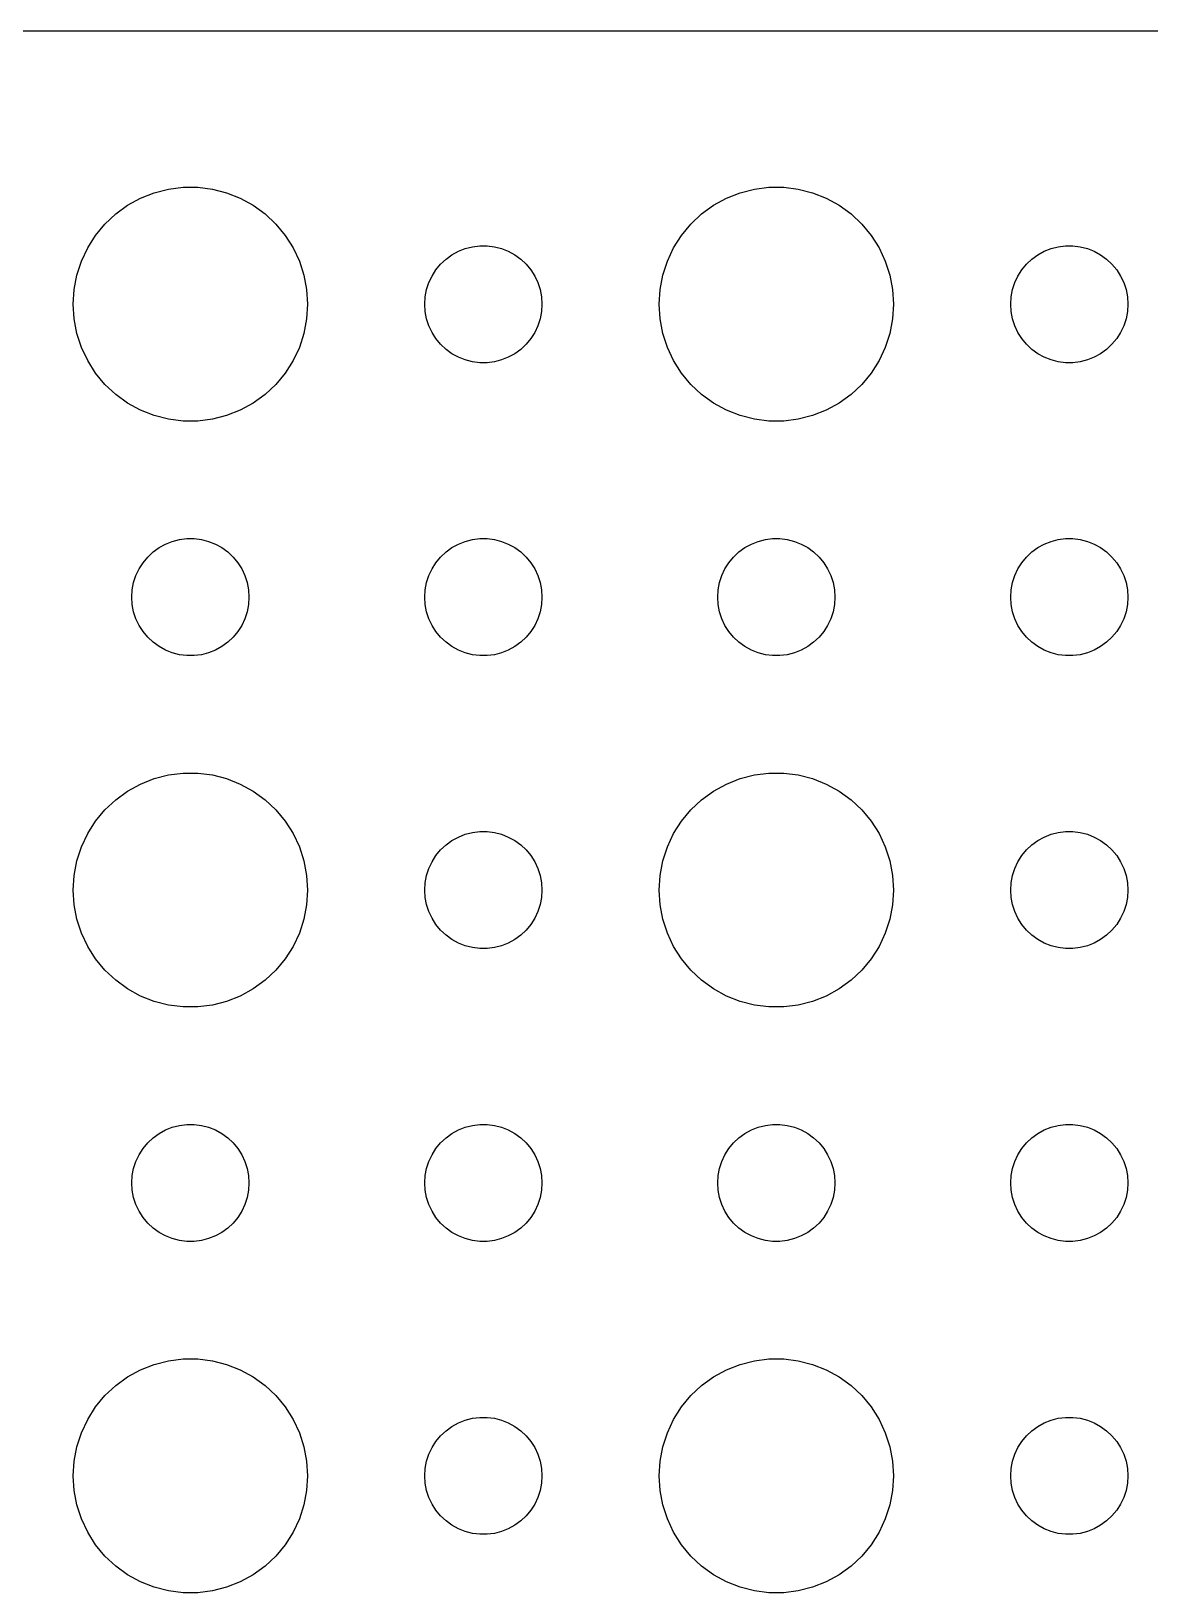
# Model space of a CAD drawing. Header units: metres. Extents: x -104 to 104, y -74 to 74.
# Drawn here: x 48.42 to 77.06, y 34.51 to 74.49 of the extents above; entities that cross this region are included whole.
import ezdxf

# ---------------------------------------------------------------- set-up
doc = ezdxf.new("R2010")
doc.units = ezdxf.units.M

msp = doc.modelspace()

# ---------------------------------------------------------------- linework, layer by layer
for p, q in [((99.8139, 74.4901), (-99.8139, 74.4901)), ((51.5729, 70.3532), (51.9379, 70.4469)), ((51.9379, 70.4469), (52.3116, 70.4941)), ((52.3116, 70.4941), (52.6884, 70.4941)), ((52.6884, 70.4941), (53.0621, 70.4469)), ((53.0621, 70.4469), (53.427, 70.3532)), ((66.573, 70.3532), (66.9379, 70.4469)), ((66.9379, 70.4469), (67.3116, 70.4941)), ((67.3116, 70.4941), (67.6884, 70.4941)), ((67.6884, 70.4941), (68.0621, 70.4469)), ((68.0621, 70.4469), (68.427, 70.3532)), ((50.5877, 69.8115), (50.8925, 70.033)), ((50.8925, 70.033), (51.2227, 70.2145)), ((51.2227, 70.2145), (51.5729, 70.3532)), ((53.427, 70.3532), (53.7773, 70.2145)), ((53.7773, 70.2145), (54.1075, 70.033)), ((54.1075, 70.033), (54.4123, 69.8115)), ((65.5877, 69.8115), (65.8925, 70.033)), ((65.8925, 70.033), (66.2227, 70.2145)), ((66.2227, 70.2145), (66.573, 70.3532)), ((68.427, 70.3532), (68.7773, 70.2145)), ((68.7773, 70.2145), (69.1075, 70.033)), ((69.1075, 70.033), (69.4123, 69.8115)), ((50.3131, 69.5536), (50.5877, 69.8115)), ((54.4123, 69.8115), (54.6869, 69.5536)), ((65.3131, 69.5536), (65.5877, 69.8115)), ((69.4123, 69.8115), (69.6869, 69.5536)), ((49.8711, 68.9453), (50.0729, 69.2634)), ((50.0729, 69.2634), (50.3131, 69.5536)), ((54.6869, 69.5536), (54.927, 69.2634)), ((54.927, 69.2634), (55.1289, 68.9453)), ((64.8711, 68.9453), (65.073, 69.2634)), ((65.073, 69.2634), (65.3131, 69.5536)), ((69.6869, 69.5536), (69.927, 69.2634)), ((69.927, 69.2634), (70.1289, 68.9453)), ((49.7107, 68.6044), (49.8711, 68.9453)), ((55.1289, 68.9453), (55.2893, 68.6044)), ((59.1963, 68.7665), (59.3613, 68.8572)), ((59.3613, 68.8572), (59.5365, 68.9266)), ((59.5365, 68.9266), (59.7189, 68.9734)), ((59.7189, 68.9734), (59.9058, 68.997)), ((59.9058, 68.997), (60.0942, 68.997)), ((60.0942, 68.997), (60.2811, 68.9734)), ((60.2811, 68.9734), (60.4635, 68.9266)), ((60.4635, 68.9266), (60.6387, 68.8572)), ((60.6387, 68.8572), (60.8037, 68.7665)), ((64.7107, 68.6044), (64.8711, 68.9453)), ((70.1289, 68.9453), (70.2893, 68.6044)), ((74.1963, 68.7665), (74.3613, 68.8572)), ((74.3613, 68.8572), (74.5365, 68.9266)), ((74.5365, 68.9266), (74.7189, 68.9734)), ((74.7189, 68.9734), (74.9058, 68.997)), ((74.9058, 68.997), (75.0942, 68.997)), ((75.0942, 68.997), (75.2811, 68.9734)), ((75.2811, 68.9734), (75.4635, 68.9266)), ((75.4635, 68.9266), (75.6387, 68.8572)), ((75.6387, 68.8572), (75.8037, 68.7665)), ((49.5942, 68.2461), (49.7107, 68.6044)), ((55.2893, 68.6044), (55.4057, 68.2461)), ((58.6855, 68.2226), (58.7865, 68.3817)), ((58.7865, 68.3817), (58.9065, 68.5268)), ((58.9065, 68.5268), (59.0439, 68.6558)), ((59.0439, 68.6558), (59.1963, 68.7665)), ((60.8037, 68.7665), (60.9561, 68.6558)), ((60.9561, 68.6558), (61.0934, 68.5268)), ((61.0934, 68.5268), (61.2135, 68.3817)), ((61.2135, 68.3817), (61.3145, 68.2226)), ((64.5943, 68.2461), (64.7107, 68.6044)), ((70.2893, 68.6044), (70.4057, 68.2461)), ((73.6855, 68.2226), (73.7865, 68.3817)), ((73.7865, 68.3817), (73.9065, 68.5268)), ((73.9065, 68.5268), (74.0439, 68.6558)), ((74.0439, 68.6558), (74.1963, 68.7665)), ((75.8037, 68.7665), (75.9561, 68.6558)), ((75.9561, 68.6558), (76.0934, 68.5268)), ((76.0934, 68.5268), (76.2135, 68.3817)), ((76.2135, 68.3817), (76.3145, 68.2226)), ((49.5237, 67.876), (49.5942, 68.2461)), ((55.4057, 68.2461), (55.4763, 67.876)), ((58.5471, 67.873), (58.6053, 68.0522)), ((58.6053, 68.0522), (58.6855, 68.2226)), ((61.3145, 68.2226), (61.3947, 68.0522)), ((61.3947, 68.0522), (61.4529, 67.873)), ((64.5237, 67.876), (64.5943, 68.2461)), ((70.4057, 68.2461), (70.4763, 67.876)), ((73.5471, 67.873), (73.6053, 68.0522)), ((73.6053, 68.0522), (73.6855, 68.2226)), ((76.3145, 68.2226), (76.3947, 68.0522)), ((76.3947, 68.0522), (76.4529, 67.873)), ((49.5, 67.5), (49.5237, 67.876)), ((55.4763, 67.876), (55.5, 67.5)), ((58.5, 67.5), (58.5118, 67.688)), ((58.5118, 67.688), (58.5471, 67.873)), ((61.4529, 67.873), (61.4882, 67.688)), ((61.4882, 67.688), (61.5, 67.5)), ((64.5, 67.5), (64.5237, 67.876)), ((70.4763, 67.876), (70.5, 67.5)), ((73.5, 67.5), (73.5118, 67.688)), ((73.5118, 67.688), (73.5471, 67.873)), ((76.4529, 67.873), (76.4882, 67.688)), ((76.4882, 67.688), (76.5, 67.5)), ((49.5237, 67.124), (49.5, 67.5)), ((55.5, 67.5), (55.4763, 67.124)), ((58.5118, 67.312), (58.5, 67.5)), ((58.5471, 67.127), (58.5118, 67.312)), ((61.4882, 67.312), (61.4529, 67.127)), ((61.5, 67.5), (61.4882, 67.312)), ((64.5237, 67.124), (64.5, 67.5)), ((70.5, 67.5), (70.4763, 67.124)), ((73.5118, 67.312), (73.5, 67.5)), ((73.5471, 67.127), (73.5118, 67.312)), ((76.4882, 67.312), (76.4529, 67.127)), ((76.5, 67.5), (76.4882, 67.312)), ((49.5942, 66.7539), (49.5237, 67.124)), ((55.4763, 67.124), (55.4057, 66.7539)), ((58.6053, 66.9478), (58.5471, 67.127)), ((58.6855, 66.7774), (58.6053, 66.9478)), ((58.7865, 66.6183), (58.6855, 66.7774)), ((61.3145, 66.7774), (61.2135, 66.6183)), ((61.3947, 66.9478), (61.3145, 66.7774)), ((61.4529, 67.127), (61.3947, 66.9478)), ((64.5943, 66.7539), (64.5237, 67.124)), ((70.4763, 67.124), (70.4057, 66.7539)), ((73.6053, 66.9478), (73.5471, 67.127)), ((73.6855, 66.7774), (73.6053, 66.9478)), ((73.7865, 66.6183), (73.6855, 66.7774)), ((76.3145, 66.7774), (76.2135, 66.6183)), ((76.3947, 66.9478), (76.3145, 66.7774)), ((76.4529, 67.127), (76.3947, 66.9478)), ((49.7107, 66.3956), (49.5942, 66.7539)), ((49.8711, 66.0547), (49.7107, 66.3956)), ((55.2893, 66.3956), (55.1289, 66.0547)), ((55.4057, 66.7539), (55.2893, 66.3956)), ((58.9065, 66.4732), (58.7865, 66.6183)), ((59.0439, 66.3442), (58.9065, 66.4732)), ((61.0934, 66.4732), (60.9561, 66.3442)), ((61.2135, 66.6183), (61.0934, 66.4732)), ((64.7107, 66.3956), (64.5943, 66.7539)), ((64.8711, 66.0547), (64.7107, 66.3956)), ((70.2893, 66.3956), (70.1289, 66.0547)), ((70.4057, 66.7539), (70.2893, 66.3956)), ((73.9065, 66.4732), (73.7865, 66.6183)), ((74.0439, 66.3442), (73.9065, 66.4732)), ((76.0934, 66.4732), (75.9561, 66.3442)), ((76.2135, 66.6183), (76.0934, 66.4732)), ((50.0729, 65.7366), (49.8711, 66.0547)), ((55.1289, 66.0547), (54.927, 65.7366)), ((59.1963, 66.2335), (59.0439, 66.3442)), ((59.3613, 66.1428), (59.1963, 66.2335)), ((59.5365, 66.0734), (59.3613, 66.1428)), ((59.7189, 66.0266), (59.5365, 66.0734)), ((59.9058, 66.003), (59.7189, 66.0266)), ((60.0942, 66.003), (59.9058, 66.003)), ((60.2811, 66.0266), (60.0942, 66.003)), ((60.4635, 66.0734), (60.2811, 66.0266)), ((60.6387, 66.1428), (60.4635, 66.0734)), ((60.8037, 66.2335), (60.6387, 66.1428)), ((60.9561, 66.3442), (60.8037, 66.2335)), ((65.073, 65.7366), (64.8711, 66.0547)), ((70.1289, 66.0547), (69.927, 65.7366)), ((74.1963, 66.2335), (74.0439, 66.3442)), ((74.3613, 66.1428), (74.1963, 66.2335)), ((74.5365, 66.0734), (74.3613, 66.1428)), ((74.7189, 66.0266), (74.5365, 66.0734)), ((74.9058, 66.003), (74.7189, 66.0266)), ((75.0942, 66.003), (74.9058, 66.003)), ((75.2811, 66.0266), (75.0942, 66.003)), ((75.4635, 66.0734), (75.2811, 66.0266)), ((75.6387, 66.1428), (75.4635, 66.0734)), ((75.8037, 66.2335), (75.6387, 66.1428)), ((75.9561, 66.3442), (75.8037, 66.2335)), ((50.3131, 65.4464), (50.0729, 65.7366)), ((54.927, 65.7366), (54.6869, 65.4464)), ((65.3131, 65.4464), (65.073, 65.7366)), ((69.927, 65.7366), (69.6869, 65.4464)), ((50.5877, 65.1885), (50.3131, 65.4464)), ((50.8925, 64.967), (50.5877, 65.1885)), ((54.4123, 65.1885), (54.1075, 64.967)), ((54.6869, 65.4464), (54.4123, 65.1885)), ((65.5877, 65.1885), (65.3131, 65.4464)), ((65.8925, 64.967), (65.5877, 65.1885)), ((69.4123, 65.1885), (69.1075, 64.967)), ((69.6869, 65.4464), (69.4123, 65.1885)), ((51.2227, 64.7855), (50.8925, 64.967)), ((51.5729, 64.6468), (51.2227, 64.7855)), ((53.7773, 64.7855), (53.427, 64.6468)), ((54.1075, 64.967), (53.7773, 64.7855)), ((66.2227, 64.7855), (65.8925, 64.967)), ((66.573, 64.6468), (66.2227, 64.7855)), ((68.7773, 64.7855), (68.427, 64.6468)), ((69.1075, 64.967), (68.7773, 64.7855)), ((51.9379, 64.5531), (51.5729, 64.6468)), ((52.3116, 64.5059), (51.9379, 64.5531)), ((52.6884, 64.5059), (52.3116, 64.5059)), ((53.0621, 64.5531), (52.6884, 64.5059)), ((53.427, 64.6468), (53.0621, 64.5531)), ((66.9379, 64.5531), (66.573, 64.6468)), ((67.3116, 64.5059), (66.9379, 64.5531)), ((67.6884, 64.5059), (67.3116, 64.5059)), ((68.0621, 64.5531), (67.6884, 64.5059)), ((68.427, 64.6468), (68.0621, 64.5531)), ((51.5439, 61.1558), (51.6963, 61.2665)), ((51.6963, 61.2665), (51.8613, 61.3572)), ((51.8613, 61.3572), (52.0365, 61.4266)), ((52.0365, 61.4266), (52.2189, 61.4734)), ((52.2189, 61.4734), (52.4058, 61.497)), ((52.4058, 61.497), (52.5942, 61.497)), ((52.5942, 61.497), (52.7811, 61.4734)), ((52.7811, 61.4734), (52.9635, 61.4266)), ((52.9635, 61.4266), (53.1387, 61.3572)), ((53.1387, 61.3572), (53.3037, 61.2665)), ((53.3037, 61.2665), (53.4561, 61.1558)), ((59.0439, 61.1558), (59.1963, 61.2665)), ((59.1963, 61.2665), (59.3613, 61.3572)), ((59.3613, 61.3572), (59.5365, 61.4266)), ((59.5365, 61.4266), (59.7189, 61.4734)), ((59.7189, 61.4734), (59.9058, 61.497)), ((59.9058, 61.497), (60.0942, 61.497)), ((60.0942, 61.497), (60.2811, 61.4734)), ((60.2811, 61.4734), (60.4635, 61.4266)), ((60.4635, 61.4266), (60.6387, 61.3572)), ((60.6387, 61.3572), (60.8037, 61.2665)), ((60.8037, 61.2665), (60.9561, 61.1558)), ((66.5439, 61.1558), (66.6963, 61.2665)), ((66.6963, 61.2665), (66.8613, 61.3572)), ((66.8613, 61.3572), (67.0365, 61.4266)), ((67.0365, 61.4266), (67.2189, 61.4734)), ((67.2189, 61.4734), (67.4058, 61.497)), ((67.4058, 61.497), (67.5942, 61.497)), ((67.5942, 61.497), (67.7811, 61.4734)), ((67.7811, 61.4734), (67.9635, 61.4266)), ((67.9635, 61.4266), (68.1387, 61.3572)), ((68.1387, 61.3572), (68.3037, 61.2665)), ((68.3037, 61.2665), (68.4561, 61.1558)), ((74.0439, 61.1558), (74.1963, 61.2665)), ((74.1963, 61.2665), (74.3613, 61.3572)), ((74.3613, 61.3572), (74.5365, 61.4266)), ((74.5365, 61.4266), (74.7189, 61.4734)), ((74.7189, 61.4734), (74.9058, 61.497)), ((74.9058, 61.497), (75.0942, 61.497)), ((75.0942, 61.497), (75.2811, 61.4734)), ((75.2811, 61.4734), (75.4635, 61.4266)), ((75.4635, 61.4266), (75.6387, 61.3572)), ((75.6387, 61.3572), (75.8037, 61.2665)), ((75.8037, 61.2665), (75.9561, 61.1558)), ((51.1855, 60.7226), (51.2865, 60.8817)), ((51.2865, 60.8817), (51.4065, 61.0268)), ((51.4065, 61.0268), (51.5439, 61.1558)), ((53.4561, 61.1558), (53.5934, 61.0268)), ((53.5934, 61.0268), (53.7135, 60.8817)), ((53.7135, 60.8817), (53.8145, 60.7226)), ((58.6855, 60.7226), (58.7865, 60.8817)), ((58.7865, 60.8817), (58.9065, 61.0268)), ((58.9065, 61.0268), (59.0439, 61.1558)), ((60.9561, 61.1558), (61.0934, 61.0268)), ((61.0934, 61.0268), (61.2135, 60.8817)), ((61.2135, 60.8817), (61.3145, 60.7226)), ((66.1855, 60.7226), (66.2865, 60.8817)), ((66.2865, 60.8817), (66.4065, 61.0268)), ((66.4065, 61.0268), (66.5439, 61.1558)), ((68.4561, 61.1558), (68.5934, 61.0268)), ((68.5934, 61.0268), (68.7135, 60.8817)), ((68.7135, 60.8817), (68.8145, 60.7226)), ((73.6855, 60.7226), (73.7865, 60.8817)), ((73.7865, 60.8817), (73.9065, 61.0268)), ((73.9065, 61.0268), (74.0439, 61.1558)), ((75.9561, 61.1558), (76.0934, 61.0268)), ((76.0934, 61.0268), (76.2135, 60.8817)), ((76.2135, 60.8817), (76.3145, 60.7226)), ((51.0471, 60.373), (51.1053, 60.5522)), ((51.1053, 60.5522), (51.1855, 60.7226)), ((53.8145, 60.7226), (53.8947, 60.5522)), ((53.8947, 60.5522), (53.9529, 60.373)), ((58.5471, 60.373), (58.6053, 60.5522)), ((58.6053, 60.5522), (58.6855, 60.7226)), ((61.3145, 60.7226), (61.3947, 60.5522)), ((61.3947, 60.5522), (61.4529, 60.373)), ((66.0471, 60.373), (66.1053, 60.5522)), ((66.1053, 60.5522), (66.1855, 60.7226)), ((68.8145, 60.7226), (68.8947, 60.5522)), ((68.8947, 60.5522), (68.9529, 60.373)), ((73.5471, 60.373), (73.6053, 60.5522)), ((73.6053, 60.5522), (73.6855, 60.7226)), ((76.3145, 60.7226), (76.3947, 60.5522)), ((76.3947, 60.5522), (76.4529, 60.373)), ((51, 60), (51.0118, 60.188)), ((51.0118, 59.812), (51, 60)), ((51.0118, 60.188), (51.0471, 60.373)), ((53.9529, 60.373), (53.9882, 60.188)), ((53.9882, 60.188), (54, 60)), ((54, 60), (53.9882, 59.812)), ((58.5, 60), (58.5118, 60.188)), ((58.5118, 59.812), (58.5, 60)), ((58.5118, 60.188), (58.5471, 60.373)), ((61.4529, 60.373), (61.4882, 60.188)), ((61.4882, 60.188), (61.5, 60)), ((61.5, 60), (61.4882, 59.812)), ((66, 60), (66.0118, 60.188)), ((66.0118, 59.812), (66, 60)), ((66.0118, 60.188), (66.0471, 60.373)), ((68.9529, 60.373), (68.9882, 60.188)), ((68.9882, 60.188), (69, 60)), ((69, 60), (68.9882, 59.812)), ((73.5, 60), (73.5118, 60.188)), ((73.5118, 59.812), (73.5, 60)), ((73.5118, 60.188), (73.5471, 60.373)), ((76.4529, 60.373), (76.4882, 60.188)), ((76.4882, 60.188), (76.5, 60)), ((76.5, 60), (76.4882, 59.812)), ((51.0471, 59.627), (51.0118, 59.812)), ((51.1053, 59.4478), (51.0471, 59.627)), ((53.9529, 59.627), (53.8947, 59.4478)), ((53.9882, 59.812), (53.9529, 59.627)), ((58.5471, 59.627), (58.5118, 59.812)), ((58.6053, 59.4478), (58.5471, 59.627)), ((61.4529, 59.627), (61.3947, 59.4478)), ((61.4882, 59.812), (61.4529, 59.627)), ((66.0471, 59.627), (66.0118, 59.812)), ((66.1053, 59.4478), (66.0471, 59.627)), ((68.9529, 59.627), (68.8947, 59.4478)), ((68.9882, 59.812), (68.9529, 59.627)), ((73.5471, 59.627), (73.5118, 59.812)), ((73.6053, 59.4478), (73.5471, 59.627)), ((76.4529, 59.627), (76.3947, 59.4478)), ((76.4882, 59.812), (76.4529, 59.627)), ((51.1855, 59.2774), (51.1053, 59.4478)), ((51.2865, 59.1183), (51.1855, 59.2774)), ((53.8145, 59.2774), (53.7135, 59.1183)), ((53.8947, 59.4478), (53.8145, 59.2774)), ((58.6855, 59.2774), (58.6053, 59.4478)), ((58.7865, 59.1183), (58.6855, 59.2774)), ((61.3145, 59.2774), (61.2135, 59.1183)), ((61.3947, 59.4478), (61.3145, 59.2774)), ((66.1855, 59.2774), (66.1053, 59.4478)), ((66.2865, 59.1183), (66.1855, 59.2774)), ((68.8145, 59.2774), (68.7135, 59.1183)), ((68.8947, 59.4478), (68.8145, 59.2774)), ((73.6855, 59.2774), (73.6053, 59.4478)), ((73.7865, 59.1183), (73.6855, 59.2774)), ((76.3145, 59.2774), (76.2135, 59.1183)), ((76.3947, 59.4478), (76.3145, 59.2774)), ((51.4065, 58.9732), (51.2865, 59.1183)), ((51.5439, 58.8442), (51.4065, 58.9732)), ((51.6963, 58.7335), (51.5439, 58.8442)), ((53.4561, 58.8442), (53.3037, 58.7335)), ((53.5934, 58.9732), (53.4561, 58.8442)), ((53.7135, 59.1183), (53.5934, 58.9732)), ((58.9065, 58.9732), (58.7865, 59.1183)), ((59.0439, 58.8442), (58.9065, 58.9732)), ((59.1963, 58.7335), (59.0439, 58.8442)), ((60.9561, 58.8442), (60.8037, 58.7335)), ((61.0934, 58.9732), (60.9561, 58.8442)), ((61.2135, 59.1183), (61.0934, 58.9732)), ((66.4065, 58.9732), (66.2865, 59.1183)), ((66.5439, 58.8442), (66.4065, 58.9732)), ((66.6963, 58.7335), (66.5439, 58.8442)), ((68.4561, 58.8442), (68.3037, 58.7335)), ((68.5934, 58.9732), (68.4561, 58.8442)), ((68.7135, 59.1183), (68.5934, 58.9732)), ((73.9065, 58.9732), (73.7865, 59.1183)), ((74.0439, 58.8442), (73.9065, 58.9732)), ((74.1963, 58.7335), (74.0439, 58.8442)), ((75.9561, 58.8442), (75.8037, 58.7335)), ((76.0934, 58.9732), (75.9561, 58.8442)), ((76.2135, 59.1183), (76.0934, 58.9732)), ((51.8613, 58.6428), (51.6963, 58.7335)), ((52.0365, 58.5734), (51.8613, 58.6428)), ((52.2189, 58.5266), (52.0365, 58.5734)), ((52.4058, 58.503), (52.2189, 58.5266)), ((52.5942, 58.503), (52.4058, 58.503)), ((52.7811, 58.5266), (52.5942, 58.503)), ((52.9635, 58.5734), (52.7811, 58.5266)), ((53.1387, 58.6428), (52.9635, 58.5734)), ((53.3037, 58.7335), (53.1387, 58.6428)), ((59.3613, 58.6428), (59.1963, 58.7335)), ((59.5365, 58.5734), (59.3613, 58.6428)), ((59.7189, 58.5266), (59.5365, 58.5734)), ((59.9058, 58.503), (59.7189, 58.5266)), ((60.0942, 58.503), (59.9058, 58.503)), ((60.2811, 58.5266), (60.0942, 58.503)), ((60.4635, 58.5734), (60.2811, 58.5266)), ((60.6387, 58.6428), (60.4635, 58.5734)), ((60.8037, 58.7335), (60.6387, 58.6428)), ((66.8613, 58.6428), (66.6963, 58.7335)), ((67.0365, 58.5734), (66.8613, 58.6428)), ((67.2189, 58.5266), (67.0365, 58.5734)), ((67.4058, 58.503), (67.2189, 58.5266)), ((67.5942, 58.503), (67.4058, 58.503)), ((67.7811, 58.5266), (67.5942, 58.503)), ((67.9635, 58.5734), (67.7811, 58.5266)), ((68.1387, 58.6428), (67.9635, 58.5734)), ((68.3037, 58.7335), (68.1387, 58.6428)), ((74.3613, 58.6428), (74.1963, 58.7335)), ((74.5365, 58.5734), (74.3613, 58.6428)), ((74.7189, 58.5266), (74.5365, 58.5734)), ((74.9058, 58.503), (74.7189, 58.5266)), ((75.0942, 58.503), (74.9058, 58.503)), ((75.2811, 58.5266), (75.0942, 58.503)), ((75.4635, 58.5734), (75.2811, 58.5266)), ((75.6387, 58.6428), (75.4635, 58.5734)), ((75.8037, 58.7335), (75.6387, 58.6428)), ((50.8925, 55.033), (51.2227, 55.2145)), ((51.2227, 55.2145), (51.5729, 55.3532)), ((51.5729, 55.3532), (51.9379, 55.4469)), ((51.9379, 55.4469), (52.3116, 55.4941)), ((52.3116, 55.4941), (52.6884, 55.4941)), ((52.6884, 55.4941), (53.0621, 55.4469)), ((53.0621, 55.4469), (53.427, 55.3532)), ((53.427, 55.3532), (53.7773, 55.2145)), ((53.7773, 55.2145), (54.1075, 55.033)), ((65.8925, 55.033), (66.2227, 55.2145)), ((66.2227, 55.2145), (66.573, 55.3532)), ((66.573, 55.3532), (66.9379, 55.4469)), ((66.9379, 55.4469), (67.3116, 55.4941)), ((67.3116, 55.4941), (67.6884, 55.4941)), ((67.6884, 55.4941), (68.0621, 55.4469)), ((68.0621, 55.4469), (68.427, 55.3532)), ((68.427, 55.3532), (68.7773, 55.2145)), ((68.7773, 55.2145), (69.1075, 55.033)), ((50.3131, 54.5536), (50.5877, 54.8115)), ((50.5877, 54.8115), (50.8925, 55.033)), ((54.1075, 55.033), (54.4123, 54.8115)), ((54.4123, 54.8115), (54.6869, 54.5536)), ((65.3131, 54.5536), (65.5877, 54.8115)), ((65.5877, 54.8115), (65.8925, 55.033)), ((69.1075, 55.033), (69.4123, 54.8115)), ((69.4123, 54.8115), (69.6869, 54.5536)), ((50.0729, 54.2634), (50.3131, 54.5536)), ((54.6869, 54.5536), (54.927, 54.2634)), ((65.073, 54.2634), (65.3131, 54.5536)), ((69.6869, 54.5536), (69.927, 54.2634)), ((49.8711, 53.9453), (50.0729, 54.2634)), ((54.927, 54.2634), (55.1289, 53.9453)), ((59.7189, 53.9734), (59.9058, 53.997)), ((59.9058, 53.997), (60.0942, 53.997)), ((60.0942, 53.997), (60.2811, 53.9734)), ((64.8711, 53.9453), (65.073, 54.2634)), ((69.927, 54.2634), (70.1289, 53.9453)), ((74.7189, 53.9734), (74.9058, 53.997)), ((74.9058, 53.997), (75.0942, 53.997)), ((75.0942, 53.997), (75.2811, 53.9734)), ((49.5942, 53.2461), (49.7107, 53.6044)), ((49.7107, 53.6044), (49.8711, 53.9453)), ((55.1289, 53.9453), (55.2893, 53.6044)), ((55.2893, 53.6044), (55.4057, 53.2461)), ((58.9065, 53.5268), (59.0439, 53.6558)), ((59.0439, 53.6558), (59.1963, 53.7665)), ((59.1963, 53.7665), (59.3613, 53.8572)), ((59.3613, 53.8572), (59.5365, 53.9266)), ((59.5365, 53.9266), (59.7189, 53.9734)), ((60.2811, 53.9734), (60.4635, 53.9266)), ((60.4635, 53.9266), (60.6387, 53.8572)), ((60.6387, 53.8572), (60.8037, 53.7665)), ((60.8037, 53.7665), (60.9561, 53.6558)), ((60.9561, 53.6558), (61.0934, 53.5268)), ((64.5943, 53.2461), (64.7107, 53.6044)), ((64.7107, 53.6044), (64.8711, 53.9453)), ((70.1289, 53.9453), (70.2893, 53.6044)), ((70.2893, 53.6044), (70.4057, 53.2461)), ((73.9065, 53.5268), (74.0439, 53.6558)), ((74.0439, 53.6558), (74.1963, 53.7665)), ((74.1963, 53.7665), (74.3613, 53.8572)), ((74.3613, 53.8572), (74.5365, 53.9266)), ((74.5365, 53.9266), (74.7189, 53.9734)), ((75.2811, 53.9734), (75.4635, 53.9266)), ((75.4635, 53.9266), (75.6387, 53.8572)), ((75.6387, 53.8572), (75.8037, 53.7665)), ((75.8037, 53.7665), (75.9561, 53.6558)), ((75.9561, 53.6558), (76.0934, 53.5268)), ((49.5237, 52.876), (49.5942, 53.2461)), ((55.4057, 53.2461), (55.4763, 52.876)), ((58.6053, 53.0522), (58.6855, 53.2226)), ((58.6855, 53.2226), (58.7865, 53.3817)), ((58.7865, 53.3817), (58.9065, 53.5268)), ((61.0934, 53.5268), (61.2135, 53.3817)), ((61.2135, 53.3817), (61.3145, 53.2226)), ((61.3145, 53.2226), (61.3947, 53.0522)), ((64.5237, 52.876), (64.5943, 53.2461)), ((70.4057, 53.2461), (70.4763, 52.876)), ((73.6053, 53.0522), (73.6855, 53.2226)), ((73.6855, 53.2226), (73.7865, 53.3817)), ((73.7865, 53.3817), (73.9065, 53.5268)), ((76.0934, 53.5268), (76.2135, 53.3817)), ((76.2135, 53.3817), (76.3145, 53.2226)), ((76.3145, 53.2226), (76.3947, 53.0522)), ((49.5, 52.5), (49.5237, 52.876)), ((55.4763, 52.876), (55.5, 52.5)), ((58.5118, 52.688), (58.5471, 52.873)), ((58.5471, 52.873), (58.6053, 53.0522)), ((61.3947, 53.0522), (61.4529, 52.873)), ((61.4529, 52.873), (61.4882, 52.688)), ((64.5, 52.5), (64.5237, 52.876)), ((70.4763, 52.876), (70.5, 52.5)), ((73.5118, 52.688), (73.5471, 52.873)), ((73.5471, 52.873), (73.6053, 53.0522)), ((76.3947, 53.0522), (76.4529, 52.873)), ((76.4529, 52.873), (76.4882, 52.688)), ((49.5237, 52.124), (49.5, 52.5)), ((55.5, 52.5), (55.4763, 52.124)), ((58.5, 52.5), (58.5118, 52.688)), ((58.5118, 52.312), (58.5, 52.5)), ((61.4882, 52.688), (61.5, 52.5)), ((61.5, 52.5), (61.4882, 52.312)), ((64.5237, 52.124), (64.5, 52.5)), ((70.5, 52.5), (70.4763, 52.124)), ((73.5, 52.5), (73.5118, 52.688)), ((73.5118, 52.312), (73.5, 52.5)), ((76.4882, 52.688), (76.5, 52.5)), ((76.5, 52.5), (76.4882, 52.312)), ((49.5942, 51.7539), (49.5237, 52.124)), ((55.4763, 52.124), (55.4057, 51.7539)), ((58.5471, 52.127), (58.5118, 52.312)), ((58.6053, 51.9478), (58.5471, 52.127)), ((61.4529, 52.127), (61.3947, 51.9478)), ((61.4882, 52.312), (61.4529, 52.127)), ((64.5943, 51.7539), (64.5237, 52.124)), ((70.4763, 52.124), (70.4057, 51.7539)), ((73.5471, 52.127), (73.5118, 52.312)), ((73.6053, 51.9478), (73.5471, 52.127)), ((76.4529, 52.127), (76.3947, 51.9478)), ((76.4882, 52.312), (76.4529, 52.127)), ((49.7107, 51.3956), (49.5942, 51.7539)), ((55.4057, 51.7539), (55.2893, 51.3956)), ((58.6855, 51.7774), (58.6053, 51.9478)), ((58.7865, 51.6183), (58.6855, 51.7774)), ((58.9065, 51.4732), (58.7865, 51.6183)), ((61.2135, 51.6183), (61.0934, 51.4732)), ((61.3145, 51.7774), (61.2135, 51.6183)), ((61.3947, 51.9478), (61.3145, 51.7774)), ((64.7107, 51.3956), (64.5943, 51.7539)), ((70.4057, 51.7539), (70.2893, 51.3956)), ((73.6855, 51.7774), (73.6053, 51.9478)), ((73.7865, 51.6183), (73.6855, 51.7774)), ((73.9065, 51.4732), (73.7865, 51.6183)), ((76.2135, 51.6183), (76.0934, 51.4732)), ((76.3145, 51.7774), (76.2135, 51.6183)), ((76.3947, 51.9478), (76.3145, 51.7774)), ((49.8711, 51.0547), (49.7107, 51.3956)), ((55.2893, 51.3956), (55.1289, 51.0547)), ((59.0439, 51.3442), (58.9065, 51.4732)), ((59.1963, 51.2335), (59.0439, 51.3442)), ((59.3613, 51.1428), (59.1963, 51.2335)), ((60.8037, 51.2335), (60.6387, 51.1428)), ((60.9561, 51.3442), (60.8037, 51.2335)), ((61.0934, 51.4732), (60.9561, 51.3442)), ((64.8711, 51.0547), (64.7107, 51.3956)), ((70.2893, 51.3956), (70.1289, 51.0547)), ((74.0439, 51.3442), (73.9065, 51.4732)), ((74.1963, 51.2335), (74.0439, 51.3442)), ((74.3613, 51.1428), (74.1963, 51.2335)), ((75.8037, 51.2335), (75.6387, 51.1428)), ((75.9561, 51.3442), (75.8037, 51.2335)), ((76.0934, 51.4732), (75.9561, 51.3442)), ((50.0729, 50.7366), (49.8711, 51.0547)), ((55.1289, 51.0547), (54.927, 50.7366)), ((59.5365, 51.0734), (59.3613, 51.1428)), ((59.7189, 51.0266), (59.5365, 51.0734)), ((59.9058, 51.003), (59.7189, 51.0266)), ((60.0942, 51.003), (59.9058, 51.003)), ((60.2811, 51.0266), (60.0942, 51.003)), ((60.4635, 51.0734), (60.2811, 51.0266)), ((60.6387, 51.1428), (60.4635, 51.0734)), ((65.073, 50.7366), (64.8711, 51.0547)), ((70.1289, 51.0547), (69.927, 50.7366)), ((74.5365, 51.0734), (74.3613, 51.1428)), ((74.7189, 51.0266), (74.5365, 51.0734)), ((74.9058, 51.003), (74.7189, 51.0266)), ((75.0942, 51.003), (74.9058, 51.003)), ((75.2811, 51.0266), (75.0942, 51.003)), ((75.4635, 51.0734), (75.2811, 51.0266)), ((75.6387, 51.1428), (75.4635, 51.0734)), ((50.3131, 50.4464), (50.0729, 50.7366)), ((50.5877, 50.1885), (50.3131, 50.4464)), ((54.6869, 50.4464), (54.4123, 50.1885)), ((54.927, 50.7366), (54.6869, 50.4464)), ((65.3131, 50.4464), (65.073, 50.7366)), ((65.5877, 50.1885), (65.3131, 50.4464)), ((69.6869, 50.4464), (69.4123, 50.1885)), ((69.927, 50.7366), (69.6869, 50.4464)), ((50.8925, 49.967), (50.5877, 50.1885)), ((54.4123, 50.1885), (54.1075, 49.967)), ((65.8925, 49.967), (65.5877, 50.1885)), ((69.4123, 50.1885), (69.1075, 49.967)), ((51.2227, 49.7855), (50.8925, 49.967)), ((51.5729, 49.6468), (51.2227, 49.7855)), ((51.9379, 49.5531), (51.5729, 49.6468)), ((53.427, 49.6468), (53.0621, 49.5531)), ((53.7773, 49.7855), (53.427, 49.6468)), ((54.1075, 49.967), (53.7773, 49.7855)), ((66.2227, 49.7855), (65.8925, 49.967)), ((66.573, 49.6468), (66.2227, 49.7855)), ((66.9379, 49.5531), (66.573, 49.6468)), ((68.427, 49.6468), (68.0621, 49.5531)), ((68.7773, 49.7855), (68.427, 49.6468)), ((69.1075, 49.967), (68.7773, 49.7855)), ((52.3116, 49.5059), (51.9379, 49.5531)), ((52.6884, 49.5059), (52.3116, 49.5059)), ((53.0621, 49.5531), (52.6884, 49.5059)), ((67.3116, 49.5059), (66.9379, 49.5531)), ((67.6884, 49.5059), (67.3116, 49.5059)), ((68.0621, 49.5531), (67.6884, 49.5059)), ((51.8613, 46.3572), (52.0365, 46.4266)), ((52.0365, 46.4266), (52.2189, 46.4734)), ((52.2189, 46.4734), (52.4058, 46.497)), ((52.4058, 46.497), (52.5942, 46.497)), ((52.5942, 46.497), (52.7811, 46.4734)), ((52.7811, 46.4734), (52.9635, 46.4266)), ((52.9635, 46.4266), (53.1387, 46.3572)), ((59.3613, 46.3572), (59.5365, 46.4266)), ((59.5365, 46.4266), (59.7189, 46.4734)), ((59.7189, 46.4734), (59.9058, 46.497)), ((59.9058, 46.497), (60.0942, 46.497)), ((60.0942, 46.497), (60.2811, 46.4734)), ((60.2811, 46.4734), (60.4635, 46.4266)), ((60.4635, 46.4266), (60.6387, 46.3572)), ((66.8613, 46.3572), (67.0365, 46.4266)), ((67.0365, 46.4266), (67.2189, 46.4734)), ((67.2189, 46.4734), (67.4058, 46.497)), ((67.4058, 46.497), (67.5942, 46.497)), ((67.5942, 46.497), (67.7811, 46.4734)), ((67.7811, 46.4734), (67.9635, 46.4266)), ((67.9635, 46.4266), (68.1387, 46.3572)), ((74.3613, 46.3572), (74.5365, 46.4266)), ((74.5365, 46.4266), (74.7189, 46.4734)), ((74.7189, 46.4734), (74.9058, 46.497)), ((74.9058, 46.497), (75.0942, 46.497)), ((75.0942, 46.497), (75.2811, 46.4734)), ((75.2811, 46.4734), (75.4635, 46.4266)), ((75.4635, 46.4266), (75.6387, 46.3572)), ((51.2865, 45.8817), (51.4065, 46.0268)), ((51.4065, 46.0268), (51.5439, 46.1558)), ((51.5439, 46.1558), (51.6963, 46.2665)), ((51.6963, 46.2665), (51.8613, 46.3572)), ((53.1387, 46.3572), (53.3037, 46.2665)), ((53.3037, 46.2665), (53.4561, 46.1558)), ((53.4561, 46.1558), (53.5934, 46.0268)), ((53.5934, 46.0268), (53.7135, 45.8817)), ((58.7865, 45.8817), (58.9065, 46.0268)), ((58.9065, 46.0268), (59.0439, 46.1558)), ((59.0439, 46.1558), (59.1963, 46.2665)), ((59.1963, 46.2665), (59.3613, 46.3572)), ((60.6387, 46.3572), (60.8037, 46.2665)), ((60.8037, 46.2665), (60.9561, 46.1558)), ((60.9561, 46.1558), (61.0934, 46.0268)), ((61.0934, 46.0268), (61.2135, 45.8817)), ((66.2865, 45.8817), (66.4065, 46.0268)), ((66.4065, 46.0268), (66.5439, 46.1558)), ((66.5439, 46.1558), (66.6963, 46.2665)), ((66.6963, 46.2665), (66.8613, 46.3572)), ((68.1387, 46.3572), (68.3037, 46.2665)), ((68.3037, 46.2665), (68.4561, 46.1558)), ((68.4561, 46.1558), (68.5934, 46.0268)), ((68.5934, 46.0268), (68.7135, 45.8817)), ((73.7865, 45.8817), (73.9065, 46.0268)), ((73.9065, 46.0268), (74.0439, 46.1558)), ((74.0439, 46.1558), (74.1963, 46.2665)), ((74.1963, 46.2665), (74.3613, 46.3572)), ((75.6387, 46.3572), (75.8037, 46.2665)), ((75.8037, 46.2665), (75.9561, 46.1558)), ((75.9561, 46.1558), (76.0934, 46.0268)), ((76.0934, 46.0268), (76.2135, 45.8817)), ((51.1053, 45.5522), (51.1855, 45.7226)), ((51.1855, 45.7226), (51.2865, 45.8817)), ((53.7135, 45.8817), (53.8145, 45.7226)), ((53.8145, 45.7226), (53.8947, 45.5522)), ((58.6053, 45.5522), (58.6855, 45.7226)), ((58.6855, 45.7226), (58.7865, 45.8817)), ((61.2135, 45.8817), (61.3145, 45.7226)), ((61.3145, 45.7226), (61.3947, 45.5522)), ((66.1053, 45.5522), (66.1855, 45.7226)), ((66.1855, 45.7226), (66.2865, 45.8817)), ((68.7135, 45.8817), (68.8145, 45.7226)), ((68.8145, 45.7226), (68.8947, 45.5522)), ((73.6053, 45.5522), (73.6855, 45.7226)), ((73.6855, 45.7226), (73.7865, 45.8817)), ((76.2135, 45.8817), (76.3145, 45.7226)), ((76.3145, 45.7226), (76.3947, 45.5522)), ((51, 45), (51.0118, 45.188)), ((51.0118, 45.188), (51.0471, 45.373)), ((51.0471, 45.373), (51.1053, 45.5522)), ((53.8947, 45.5522), (53.9529, 45.373)), ((53.9529, 45.373), (53.9882, 45.188)), ((53.9882, 45.188), (54, 45)), ((58.5, 45), (58.5118, 45.188)), ((58.5118, 45.188), (58.5471, 45.373)), ((58.5471, 45.373), (58.6053, 45.5522)), ((61.3947, 45.5522), (61.4529, 45.373)), ((61.4529, 45.373), (61.4882, 45.188)), ((61.4882, 45.188), (61.5, 45)), ((66, 45), (66.0118, 45.188)), ((66.0118, 45.188), (66.0471, 45.373)), ((66.0471, 45.373), (66.1053, 45.5522)), ((68.8947, 45.5522), (68.9529, 45.373)), ((68.9529, 45.373), (68.9882, 45.188)), ((68.9882, 45.188), (69, 45)), ((73.5, 45), (73.5118, 45.188)), ((73.5118, 45.188), (73.5471, 45.373)), ((73.5471, 45.373), (73.6053, 45.5522)), ((76.3947, 45.5522), (76.4529, 45.373)), ((76.4529, 45.373), (76.4882, 45.188)), ((76.4882, 45.188), (76.5, 45)), ((51.0118, 44.812), (51, 45)), ((51.0471, 44.627), (51.0118, 44.812)), ((53.9882, 44.812), (53.9529, 44.627)), ((54, 45), (53.9882, 44.812)), ((58.5118, 44.812), (58.5, 45)), ((58.5471, 44.627), (58.5118, 44.812)), ((61.4882, 44.812), (61.4529, 44.627)), ((61.5, 45), (61.4882, 44.812)), ((66.0118, 44.812), (66, 45)), ((66.0471, 44.627), (66.0118, 44.812)), ((68.9882, 44.812), (68.9529, 44.627)), ((69, 45), (68.9882, 44.812)), ((73.5118, 44.812), (73.5, 45)), ((73.5471, 44.627), (73.5118, 44.812)), ((76.4882, 44.812), (76.4529, 44.627)), ((76.5, 45), (76.4882, 44.812)), ((51.1053, 44.4478), (51.0471, 44.627)), ((51.1855, 44.2774), (51.1053, 44.4478)), ((53.8947, 44.4478), (53.8145, 44.2774)), ((53.9529, 44.627), (53.8947, 44.4478)), ((58.6053, 44.4478), (58.5471, 44.627)), ((58.6855, 44.2774), (58.6053, 44.4478)), ((61.3947, 44.4478), (61.3145, 44.2774)), ((61.4529, 44.627), (61.3947, 44.4478)), ((66.1053, 44.4478), (66.0471, 44.627)), ((66.1855, 44.2774), (66.1053, 44.4478)), ((68.8947, 44.4478), (68.8145, 44.2774)), ((68.9529, 44.627), (68.8947, 44.4478)), ((73.6053, 44.4478), (73.5471, 44.627)), ((73.6855, 44.2774), (73.6053, 44.4478)), ((76.3947, 44.4478), (76.3145, 44.2774)), ((76.4529, 44.627), (76.3947, 44.4478)), ((51.2865, 44.1183), (51.1855, 44.2774)), ((51.4065, 43.9732), (51.2865, 44.1183)), ((53.7135, 44.1183), (53.5934, 43.9732)), ((53.8145, 44.2774), (53.7135, 44.1183)), ((58.7865, 44.1183), (58.6855, 44.2774)), ((58.9065, 43.9732), (58.7865, 44.1183)), ((61.2135, 44.1183), (61.0934, 43.9732)), ((61.3145, 44.2774), (61.2135, 44.1183)), ((66.2865, 44.1183), (66.1855, 44.2774)), ((66.4065, 43.9732), (66.2865, 44.1183)), ((68.7135, 44.1183), (68.5934, 43.9732)), ((68.8145, 44.2774), (68.7135, 44.1183)), ((73.7865, 44.1183), (73.6855, 44.2774)), ((73.9065, 43.9732), (73.7865, 44.1183)), ((76.2135, 44.1183), (76.0934, 43.9732)), ((76.3145, 44.2774), (76.2135, 44.1183)), ((51.5439, 43.8442), (51.4065, 43.9732)), ((51.6963, 43.7335), (51.5439, 43.8442)), ((51.8613, 43.6428), (51.6963, 43.7335)), ((52.0365, 43.5734), (51.8613, 43.6428)), ((53.1387, 43.6428), (52.9635, 43.5734)), ((53.3037, 43.7335), (53.1387, 43.6428)), ((53.4561, 43.8442), (53.3037, 43.7335)), ((53.5934, 43.9732), (53.4561, 43.8442)), ((59.0439, 43.8442), (58.9065, 43.9732)), ((59.1963, 43.7335), (59.0439, 43.8442)), ((59.3613, 43.6428), (59.1963, 43.7335)), ((59.5365, 43.5734), (59.3613, 43.6428)), ((60.6387, 43.6428), (60.4635, 43.5734)), ((60.8037, 43.7335), (60.6387, 43.6428)), ((60.9561, 43.8442), (60.8037, 43.7335)), ((61.0934, 43.9732), (60.9561, 43.8442)), ((66.5439, 43.8442), (66.4065, 43.9732)), ((66.6963, 43.7335), (66.5439, 43.8442)), ((66.8613, 43.6428), (66.6963, 43.7335)), ((67.0365, 43.5734), (66.8613, 43.6428)), ((68.1387, 43.6428), (67.9635, 43.5734)), ((68.3037, 43.7335), (68.1387, 43.6428)), ((68.4561, 43.8442), (68.3037, 43.7335)), ((68.5934, 43.9732), (68.4561, 43.8442)), ((74.0439, 43.8442), (73.9065, 43.9732)), ((74.1963, 43.7335), (74.0439, 43.8442)), ((74.3613, 43.6428), (74.1963, 43.7335)), ((74.5365, 43.5734), (74.3613, 43.6428)), ((75.6387, 43.6428), (75.4635, 43.5734)), ((75.8037, 43.7335), (75.6387, 43.6428)), ((75.9561, 43.8442), (75.8037, 43.7335)), ((76.0934, 43.9732), (75.9561, 43.8442)), ((52.2189, 43.5266), (52.0365, 43.5734)), ((52.4058, 43.503), (52.2189, 43.5266)), ((52.5942, 43.503), (52.4058, 43.503)), ((52.7811, 43.5266), (52.5942, 43.503)), ((52.9635, 43.5734), (52.7811, 43.5266)), ((59.7189, 43.5266), (59.5365, 43.5734)), ((59.9058, 43.503), (59.7189, 43.5266)), ((60.0942, 43.503), (59.9058, 43.503)), ((60.2811, 43.5266), (60.0942, 43.503)), ((60.4635, 43.5734), (60.2811, 43.5266)), ((67.2189, 43.5266), (67.0365, 43.5734)), ((67.4058, 43.503), (67.2189, 43.5266)), ((67.5942, 43.503), (67.4058, 43.503)), ((67.7811, 43.5266), (67.5942, 43.503)), ((67.9635, 43.5734), (67.7811, 43.5266)), ((74.7189, 43.5266), (74.5365, 43.5734)), ((74.9058, 43.503), (74.7189, 43.5266)), ((75.0942, 43.503), (74.9058, 43.503)), ((75.2811, 43.5266), (75.0942, 43.503)), ((75.4635, 43.5734), (75.2811, 43.5266)), ((51.5729, 40.3532), (51.9379, 40.4469)), ((51.9379, 40.4469), (52.3116, 40.4941)), ((52.3116, 40.4941), (52.6884, 40.4941)), ((52.6884, 40.4941), (53.0621, 40.4469)), ((53.0621, 40.4469), (53.427, 40.3532)), ((66.573, 40.3532), (66.9379, 40.4469)), ((66.9379, 40.4469), (67.3116, 40.4941)), ((67.3116, 40.4941), (67.6884, 40.4941)), ((67.6884, 40.4941), (68.0621, 40.4469)), ((68.0621, 40.4469), (68.427, 40.3532)), ((50.5877, 39.8115), (50.8925, 40.033)), ((50.8925, 40.033), (51.2227, 40.2145)), ((51.2227, 40.2145), (51.5729, 40.3532)), ((53.427, 40.3532), (53.7773, 40.2145)), ((53.7773, 40.2145), (54.1075, 40.033)), ((54.1075, 40.033), (54.4123, 39.8115)), ((65.5877, 39.8115), (65.8925, 40.033)), ((65.8925, 40.033), (66.2227, 40.2145)), ((66.2227, 40.2145), (66.573, 40.3532)), ((68.427, 40.3532), (68.7773, 40.2145)), ((68.7773, 40.2145), (69.1075, 40.033)), ((69.1075, 40.033), (69.4123, 39.8115)), ((50.3131, 39.5536), (50.5877, 39.8115)), ((54.4123, 39.8115), (54.6869, 39.5536)), ((65.3131, 39.5536), (65.5877, 39.8115)), ((69.4123, 39.8115), (69.6869, 39.5536)), ((49.8711, 38.9453), (50.0729, 39.2634)), ((50.0729, 39.2634), (50.3131, 39.5536)), ((54.6869, 39.5536), (54.927, 39.2634)), ((54.927, 39.2634), (55.1289, 38.9453)), ((64.8711, 38.9453), (65.073, 39.2634)), ((65.073, 39.2634), (65.3131, 39.5536)), ((69.6869, 39.5536), (69.927, 39.2634)), ((69.927, 39.2634), (70.1289, 38.9453)), ((49.7107, 38.6044), (49.8711, 38.9453)), ((55.1289, 38.9453), (55.2893, 38.6044)), ((59.1963, 38.7665), (59.3613, 38.8572)), ((59.3613, 38.8572), (59.5365, 38.9266)), ((59.5365, 38.9266), (59.7189, 38.9734)), ((59.7189, 38.9734), (59.9058, 38.997)), ((59.9058, 38.997), (60.0942, 38.997)), ((60.0942, 38.997), (60.2811, 38.9734)), ((60.2811, 38.9734), (60.4635, 38.9266)), ((60.4635, 38.9266), (60.6387, 38.8572)), ((60.6387, 38.8572), (60.8037, 38.7665)), ((64.7107, 38.6044), (64.8711, 38.9453)), ((70.1289, 38.9453), (70.2893, 38.6044)), ((74.1963, 38.7665), (74.3613, 38.8572)), ((74.3613, 38.8572), (74.5365, 38.9266)), ((74.5365, 38.9266), (74.7189, 38.9734)), ((74.7189, 38.9734), (74.9058, 38.997)), ((74.9058, 38.997), (75.0942, 38.997)), ((75.0942, 38.997), (75.2811, 38.9734)), ((75.2811, 38.9734), (75.4635, 38.9266)), ((75.4635, 38.9266), (75.6387, 38.8572)), ((75.6387, 38.8572), (75.8037, 38.7665)), ((49.5942, 38.2461), (49.7107, 38.6044)), ((55.2893, 38.6044), (55.4057, 38.2461)), ((58.7865, 38.3817), (58.9065, 38.5268)), ((58.9065, 38.5268), (59.0439, 38.6558)), ((59.0439, 38.6558), (59.1963, 38.7665)), ((60.8037, 38.7665), (60.9561, 38.6558)), ((60.9561, 38.6558), (61.0934, 38.5268)), ((61.0934, 38.5268), (61.2135, 38.3817)), ((64.5943, 38.2461), (64.7107, 38.6044)), ((70.2893, 38.6044), (70.4057, 38.2461)), ((73.7865, 38.3817), (73.9065, 38.5268)), ((73.9065, 38.5268), (74.0439, 38.6558)), ((74.0439, 38.6558), (74.1963, 38.7665)), ((75.8037, 38.7665), (75.9561, 38.6558)), ((75.9561, 38.6558), (76.0934, 38.5268)), ((76.0934, 38.5268), (76.2135, 38.3817)), ((49.5237, 37.876), (49.5942, 38.2461)), ((55.4057, 38.2461), (55.4763, 37.876)), ((58.5471, 37.873), (58.6053, 38.0522)), ((58.6053, 38.0522), (58.6855, 38.2226)), ((58.6855, 38.2226), (58.7865, 38.3817)), ((61.2135, 38.3817), (61.3145, 38.2226)), ((61.3145, 38.2226), (61.3947, 38.0522)), ((61.3947, 38.0522), (61.4529, 37.873)), ((64.5237, 37.876), (64.5943, 38.2461)), ((70.4057, 38.2461), (70.4763, 37.876)), ((73.5471, 37.873), (73.6053, 38.0522)), ((73.6053, 38.0522), (73.6855, 38.2226)), ((73.6855, 38.2226), (73.7865, 38.3817)), ((76.2135, 38.3817), (76.3145, 38.2226)), ((76.3145, 38.2226), (76.3947, 38.0522)), ((76.3947, 38.0522), (76.4529, 37.873)), ((49.5, 37.5), (49.5237, 37.876)), ((55.4763, 37.876), (55.5, 37.5)), ((58.5, 37.5), (58.5118, 37.688)), ((58.5118, 37.688), (58.5471, 37.873)), ((61.4529, 37.873), (61.4882, 37.688)), ((61.4882, 37.688), (61.5, 37.5)), ((64.5, 37.5), (64.5237, 37.876)), ((70.4763, 37.876), (70.5, 37.5)), ((73.5, 37.5), (73.5118, 37.688)), ((73.5118, 37.688), (73.5471, 37.873)), ((76.4529, 37.873), (76.4882, 37.688)), ((76.4882, 37.688), (76.5, 37.5)), ((49.5237, 37.124), (49.5, 37.5)), ((55.5, 37.5), (55.4763, 37.124)), ((58.5118, 37.312), (58.5, 37.5)), ((58.5471, 37.127), (58.5118, 37.312)), ((61.4882, 37.312), (61.4529, 37.127)), ((61.5, 37.5), (61.4882, 37.312)), ((64.5237, 37.124), (64.5, 37.5)), ((70.5, 37.5), (70.4763, 37.124)), ((73.5118, 37.312), (73.5, 37.5)), ((73.5471, 37.127), (73.5118, 37.312)), ((76.4882, 37.312), (76.4529, 37.127)), ((76.5, 37.5), (76.4882, 37.312)), ((49.5942, 36.7539), (49.5237, 37.124)), ((55.4763, 37.124), (55.4057, 36.7539)), ((58.6053, 36.9478), (58.5471, 37.127)), ((58.6855, 36.7774), (58.6053, 36.9478)), ((61.3947, 36.9478), (61.3145, 36.7774)), ((61.4529, 37.127), (61.3947, 36.9478)), ((64.5943, 36.7539), (64.5237, 37.124)), ((70.4763, 37.124), (70.4057, 36.7539)), ((73.6053, 36.9478), (73.5471, 37.127)), ((73.6855, 36.7774), (73.6053, 36.9478)), ((76.3947, 36.9478), (76.3145, 36.7774)), ((76.4529, 37.127), (76.3947, 36.9478)), ((49.7107, 36.3956), (49.5942, 36.7539)), ((49.8711, 36.0547), (49.7107, 36.3956)), ((55.2893, 36.3956), (55.1289, 36.0547)), ((55.4057, 36.7539), (55.2893, 36.3956)), ((58.7865, 36.6183), (58.6855, 36.7774)), ((58.9065, 36.4732), (58.7865, 36.6183)), ((59.0439, 36.3442), (58.9065, 36.4732)), ((61.0934, 36.4732), (60.9561, 36.3442)), ((61.2135, 36.6183), (61.0934, 36.4732)), ((61.3145, 36.7774), (61.2135, 36.6183)), ((64.7107, 36.3956), (64.5943, 36.7539)), ((64.8711, 36.0547), (64.7107, 36.3956)), ((70.2893, 36.3956), (70.1289, 36.0547)), ((70.4057, 36.7539), (70.2893, 36.3956)), ((73.7865, 36.6183), (73.6855, 36.7774)), ((73.9065, 36.4732), (73.7865, 36.6183)), ((74.0439, 36.3442), (73.9065, 36.4732)), ((76.0934, 36.4732), (75.9561, 36.3442)), ((76.2135, 36.6183), (76.0934, 36.4732)), ((76.3145, 36.7774), (76.2135, 36.6183)), ((50.0729, 35.7366), (49.8711, 36.0547)), ((55.1289, 36.0547), (54.927, 35.7366)), ((59.1963, 36.2335), (59.0439, 36.3442)), ((59.3613, 36.1428), (59.1963, 36.2335)), ((59.5365, 36.0734), (59.3613, 36.1428)), ((59.7189, 36.0266), (59.5365, 36.0734)), ((59.9058, 36.003), (59.7189, 36.0266)), ((60.0942, 36.003), (59.9058, 36.003)), ((60.2811, 36.0266), (60.0942, 36.003)), ((60.4635, 36.0734), (60.2811, 36.0266)), ((60.6387, 36.1428), (60.4635, 36.0734)), ((60.8037, 36.2335), (60.6387, 36.1428)), ((60.9561, 36.3442), (60.8037, 36.2335)), ((65.073, 35.7366), (64.8711, 36.0547)), ((70.1289, 36.0547), (69.927, 35.7366)), ((74.1963, 36.2335), (74.0439, 36.3442)), ((74.3613, 36.1428), (74.1963, 36.2335)), ((74.5365, 36.0734), (74.3613, 36.1428)), ((74.7189, 36.0266), (74.5365, 36.0734)), ((74.9058, 36.003), (74.7189, 36.0266)), ((75.0942, 36.003), (74.9058, 36.003)), ((75.2811, 36.0266), (75.0942, 36.003)), ((75.4635, 36.0734), (75.2811, 36.0266)), ((75.6387, 36.1428), (75.4635, 36.0734)), ((75.8037, 36.2335), (75.6387, 36.1428)), ((75.9561, 36.3442), (75.8037, 36.2335)), ((50.3131, 35.4464), (50.0729, 35.7366)), ((54.927, 35.7366), (54.6869, 35.4464)), ((65.3131, 35.4464), (65.073, 35.7366)), ((69.927, 35.7366), (69.6869, 35.4464)), ((50.5877, 35.1885), (50.3131, 35.4464)), ((50.8925, 34.967), (50.5877, 35.1885)), ((54.4123, 35.1885), (54.1075, 34.967)), ((54.6869, 35.4464), (54.4123, 35.1885)), ((65.5877, 35.1885), (65.3131, 35.4464)), ((65.8925, 34.967), (65.5877, 35.1885)), ((69.4123, 35.1885), (69.1075, 34.967)), ((69.6869, 35.4464), (69.4123, 35.1885)), ((51.2227, 34.7855), (50.8925, 34.967)), ((54.1075, 34.967), (53.7773, 34.7855)), ((66.2227, 34.7855), (65.8925, 34.967)), ((69.1075, 34.967), (68.7773, 34.7855)), ((51.5729, 34.6468), (51.2227, 34.7855)), ((51.9379, 34.5531), (51.5729, 34.6468)), ((52.3116, 34.5059), (51.9379, 34.5531)), ((52.6884, 34.5059), (52.3116, 34.5059)), ((53.0621, 34.5531), (52.6884, 34.5059)), ((53.427, 34.6468), (53.0621, 34.5531)), ((53.7773, 34.7855), (53.427, 34.6468)), ((66.573, 34.6468), (66.2227, 34.7855)), ((66.9379, 34.5531), (66.573, 34.6468)), ((67.3116, 34.5059), (66.9379, 34.5531)), ((67.6884, 34.5059), (67.3116, 34.5059)), ((68.0621, 34.5531), (67.6884, 34.5059)), ((68.427, 34.6468), (68.0621, 34.5531)), ((68.7773, 34.7855), (68.427, 34.6468))]:
    msp.add_line(p, q)

doc.saveas('drawing.dxf')
